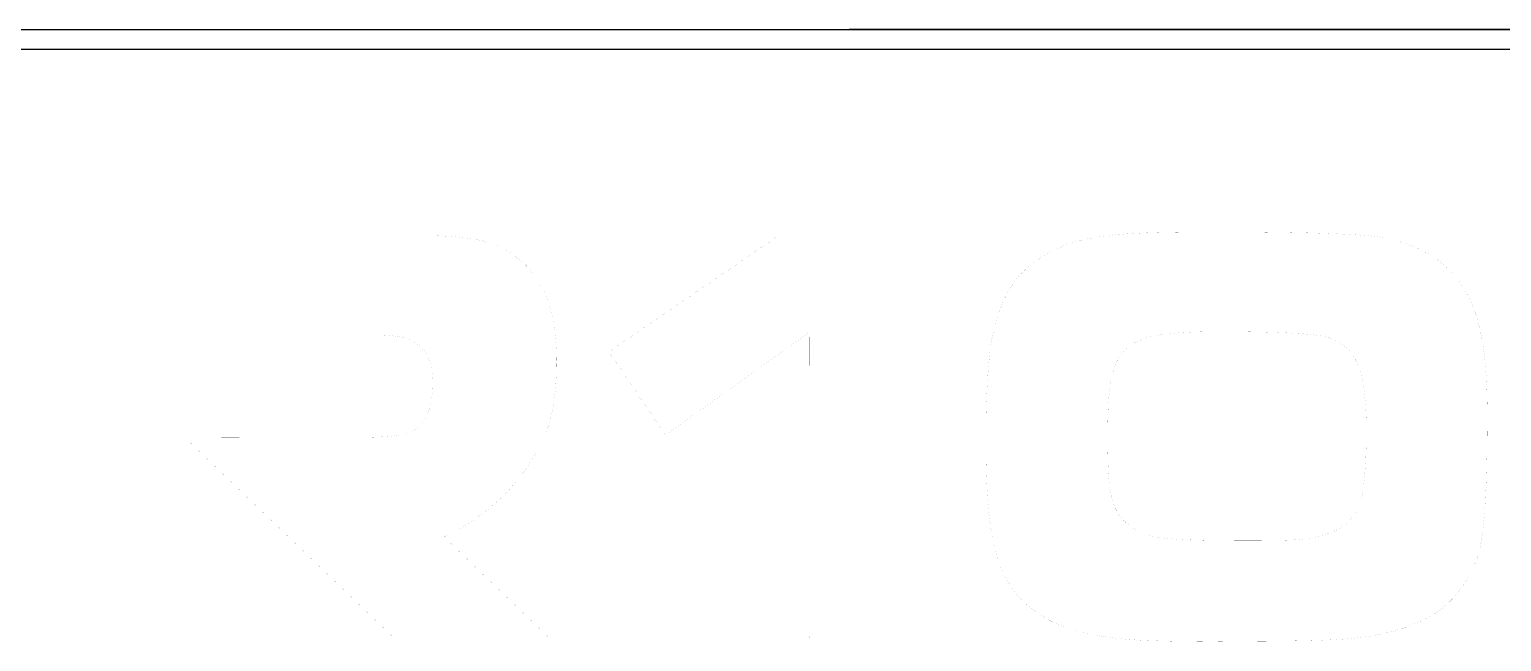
# Model space of a CAD drawing. Extents: x -633 to 241, y -1 to 752.
# Drawn here: x 12.82 to 49.47, y 167.02 to 182.27 of the extents above; entities that cross this region are included whole.
import ezdxf

# ---------------------------------------------------------------- set-up
doc = ezdxf.new("R2010")
doc.units = 0
doc.header["$LTSCALE"] = 48
doc.layers.add('0A537428______3_____', color=1, linetype='CONTINUOUS')
doc.layers.add('0A537428____________', color=1, linetype='CONTINUOUS')

# ---------------------------------------------------------------- blocks, each defined once
blk = doc.blocks.new('TR70_BODY_DECALNEW00NEW00')
at = {"layer": '0A537428____________', "color": 7, "linetype": 'CONTINUOUS', "const_width": 0.02}
for points in [[(1046.1759, 400.47358), (810.06264, 400.47358)], [(810.06264, 400.47358), (810.06264, 146.28054)], [(1049.8051, 400.45729), (1046.1759, 400.47358)], [(1053.2704, 400.40889), (1049.8051, 400.45729)], [(1056.5771, 400.32904), (1053.2704, 400.40889)], [(1059.7303, 400.21841), (1056.5771, 400.32904)], [(1481.101, 400.38429), (1479.4486, 400.17697)], [(1482.7793, 400.58008), (1481.101, 400.38429)], [(1484.4837, 400.76465), (1482.7793, 400.58008)], [(1486.2148, 400.93835), (1484.4837, 400.76465)], [(1487.9729, 401.10151), (1486.2148, 400.93835)], [(1489.7586, 401.25444), (1487.9729, 401.10151)], [(1491.5722, 401.39749), (1489.7586, 401.25444)], [(1493.4143, 401.53098), (1491.5722, 401.39749)], [(1495.2851, 401.65524), (1493.4143, 401.53098)], [(1497.1852, 401.77061), (1495.2851, 401.65524)], [(1499.1151, 401.87741), (1497.1852, 401.77061)], [(1501.0751, 401.97597), (1499.1151, 401.87741)], [(1503.0657, 402.06662), (1501.0751, 401.97597)], [(1505.0873, 402.1497), (1503.0657, 402.06662)], [(1507.1403, 402.22553), (1505.0873, 402.1497)], [(1509.2253, 402.29445), (1507.1403, 402.22553)], [(1511.3426, 402.35678), (1509.2253, 402.29445)], [(1513.4927, 402.41285), (1511.3426, 402.35678)], [(1515.676, 402.463), (1513.4927, 402.41285)], [(1517.893, 402.50755), (1515.676, 402.463)], [(1520.1441, 402.54683), (1517.893, 402.50755)], [(1522.4297, 402.58118), (1520.1441, 402.54683)], [(1524.7502, 402.61092), (1522.4297, 402.58118)], [(1527.1062, 402.63638), (1524.7502, 402.61092)], [(1529.498, 402.6579), (1527.1062, 402.63638)], [(1531.9261, 402.67581), (1529.498, 402.6579)], [(1534.391, 402.69042), (1531.9261, 402.67581)], [(1536.893, 402.70208), (1534.391, 402.69042)], [(1539.4326, 402.71112), (1536.893, 402.70208)], [(1542.0103, 402.71786), (1539.4326, 402.71112)], [(1544.6264, 402.72264), (1542.0103, 402.71786)], [(1547.2814, 402.72577), (1544.6264, 402.72264)], [(1549.9758, 402.72761), (1547.2814, 402.72577)], [(1552.7101, 402.72847), (1549.9758, 402.72761)], [(1555.4845, 402.72868), (1552.7101, 402.72847)], [(1564.4199, 402.71628), (1555.4845, 402.72868)], [(1572.8347, 402.67991), (1564.4199, 402.71628)], [(1580.7455, 402.62085), (1572.8347, 402.67991)], [(1588.1687, 402.54035), (1580.7455, 402.62085)], [(1595.1211, 402.43967), (1588.1687, 402.54035)], [(1601.6192, 402.32007), (1595.1211, 402.43967)], [(1607.6796, 402.18281), (1601.6192, 402.32007)], [(1613.3189, 402.02916), (1607.6796, 402.18281)], [(1618.5537, 401.86038), (1613.3189, 402.02916)], [(1623.4006, 401.67772), (1618.5537, 401.86038)], [(1627.8761, 401.48246), (1623.4006, 401.67772)], [(1631.9969, 401.27584), (1627.8761, 401.48246)], [(1635.7795, 401.05913), (1631.9969, 401.27584)], [(1639.2407, 400.8336), (1635.7795, 401.05913)], [(1642.3968, 400.6005), (1639.2407, 400.8336)], [(1645.2646, 400.36109), (1642.3968, 400.6005)], [(1647.8606, 400.11664), (1645.2646, 400.36109)], [(1062.7351, 400.07766), (1059.7303, 400.21841)], [(1065.5968, 399.90748), (1062.7351, 400.07766)], [(1068.3204, 399.70853), (1065.5968, 399.90748)], [(1070.9112, 399.48148), (1068.3204, 399.70853)], [(1073.3743, 399.22699), (1070.9112, 399.48148)], [(1075.7148, 398.94575), (1073.3743, 399.22699)], [(1077.938, 398.63842), (1075.7148, 398.94575)], [(1080.049, 398.30567), (1077.938, 398.63842)], [(1082.053, 397.94817), (1080.049, 398.30567)], [(1083.955, 397.56659), (1082.053, 397.94817)], [(1085.7604, 397.16159), (1083.955, 397.56659)], [(1087.4742, 396.73386), (1085.7604, 397.16159)], [(1089.1016, 396.28406), (1087.4742, 396.73386)], [(1090.6478, 395.81286), (1089.1016, 396.28406)], [(1092.118, 395.32093), (1090.6478, 395.81286)], [(1093.5172, 394.80893), (1092.118, 395.32093)], [(1094.8507, 394.27755), (1093.5172, 394.80893)], [(1096.1236, 393.72745), (1094.8507, 394.27755)], [(1097.3411, 393.1593), (1096.1236, 393.72745)], [(1098.5084, 392.57376), (1097.3411, 393.1593)], [(1099.6306, 391.97152), (1098.5084, 392.57376)], [(1100.7128, 391.35324), (1099.6306, 391.97152)], [(1101.7603, 390.71959), (1100.7128, 391.35324)], [(1272.6757, 400.0653), (1165.7849, 326.94083)], [(1368.1676, 400.0653), (1272.6757, 400.0653)], [(1368.1676, 146.0653), (1368.1676, 400.0653)], [(1447.5446, 391.46508), (1446.3789, 390.88184)], [(1448.7255, 392.02886), (1447.5446, 391.46508)], [(1449.922, 392.57352), (1448.7255, 392.02886)], [(1451.1347, 393.09937), (1449.922, 392.57352)], [(1452.3639, 393.60676), (1451.1347, 393.09937)], [(1453.6102, 394.096), (1452.3639, 393.60676)], [(1454.8739, 394.56744), (1453.6102, 394.096)], [(1456.1554, 395.0214), (1454.8739, 394.56744)], [(1457.4553, 395.45821), (1456.1554, 395.0214)], [(1458.7739, 395.8782), (1457.4553, 395.45821)], [(1460.1116, 396.2817), (1458.7739, 395.8782)], [(1461.4691, 396.66905), (1460.1116, 396.2817)], [(1462.8466, 397.04057), (1461.4691, 396.66905)], [(1464.2445, 397.39658), (1462.8466, 397.04057)], [(1465.6635, 397.73743), (1464.2445, 397.39658)], [(1467.1038, 398.06345), (1465.6635, 397.73743)], [(1468.5659, 398.37495), (1467.1038, 398.06345)], [(1470.0503, 398.67227), (1468.5659, 398.37495)], [(1471.5574, 398.95575), (1470.0503, 398.67227)], [(1473.0876, 399.22571), (1471.5574, 398.95575)], [(1474.6414, 399.48248), (1473.0876, 399.22571)], [(1476.2192, 399.7264), (1474.6414, 399.48248)], [(1477.8214, 399.95778), (1476.2192, 399.7264)], [(1479.4486, 400.17697), (1477.8214, 399.95778)], [(1650.2014, 399.8684), (1647.8606, 400.11664)], [(1652.3036, 399.61764), (1650.2014, 399.8684)], [(1654.1838, 399.36562), (1652.3036, 399.61764)], [(1655.8586, 399.11361), (1654.1838, 399.36562)], [(1657.3446, 398.86285), (1655.8586, 399.11361)], [(1658.6584, 398.61461), (1657.3446, 398.86285)], [(1659.8165, 398.37016), (1658.6584, 398.61461)], [(1660.8356, 398.13075), (1659.8165, 398.37016)], [(1661.7322, 397.89765), (1660.8356, 398.13075)], [(1662.523, 397.67212), (1661.7322, 397.89765)], [(1663.2245, 397.45541), (1662.523, 397.67212)], [(1663.8534, 397.24879), (1663.2245, 397.45541)], [(1664.4261, 397.05353), (1663.8534, 397.24879)], [(1664.9594, 396.87087), (1664.4261, 397.05353)], [(1665.4698, 396.70209), (1664.9594, 396.87087)], [(1667.6121, 396.0299), (1665.4698, 396.70209)], [(1669.7011, 395.32492), (1667.6121, 396.0299)], [(1671.7375, 394.58715), (1669.7011, 395.32492)], [(1673.7218, 393.81659), (1671.7375, 394.58715)], [(1675.6547, 393.01324), (1673.7218, 393.81659)], [(1677.5369, 392.1771), (1675.6547, 393.01324)], [(1679.3688, 391.30817), (1677.5369, 392.1771)], [(1681.1513, 390.40645), (1679.3688, 391.30817)], [(1102.7782, 390.07123), (1101.7603, 390.71959)], [(1103.7717, 389.40885), (1102.7782, 390.07123)], [(1104.7458, 388.73311), (1103.7717, 389.40885)], [(1105.7059, 388.04467), (1104.7458, 388.73311)], [(1106.6571, 387.34422), (1105.7059, 388.04467)], [(1107.3212, 386.85452), (1106.6571, 387.34422)], [(1107.9816, 386.35379), (1107.3212, 386.85452)], [(1108.6381, 385.8417), (1107.9816, 386.35379)], [(1109.2905, 385.31792), (1108.6381, 385.8417)], [(1109.9386, 384.78215), (1109.2905, 385.31792)], [(1110.5821, 384.23406), (1109.9386, 384.78215)], [(1111.2209, 383.67332), (1110.5821, 384.23406)], [(1111.8547, 383.09962), (1111.2209, 383.67332)], [(1112.4832, 382.51264), (1111.8547, 383.09962)], [(1113.1064, 381.91206), (1112.4832, 382.51264)], [(1113.7239, 381.29756), (1113.1064, 381.91206)], [(1433.3467, 382.50871), (1431.9704, 381.39115)], [(1434.7584, 383.59458), (1433.3467, 382.50871)], [(1436.2058, 384.65082), (1434.7584, 383.59458)], [(1437.689, 385.67947), (1436.2058, 384.65082)], [(1439.2083, 386.68258), (1437.689, 385.67947)], [(1440.764, 387.6622), (1439.2083, 386.68258)], [(1441.86, 388.34769), (1440.764, 387.6622)], [(1442.9691, 389.01206), (1441.86, 388.34769)], [(1444.0916, 389.65566), (1442.9691, 389.01206)], [(1445.2281, 390.27881), (1444.0916, 389.65566)], [(1446.3789, 390.88184), (1445.2281, 390.27881)], [(1682.8848, 389.47194), (1681.1513, 390.40645)], [(1684.5701, 388.50464), (1682.8848, 389.47194)], [(1686.2076, 387.50456), (1684.5701, 388.50464)], [(1687.7982, 386.47168), (1686.2076, 387.50456)], [(1689.3424, 385.40601), (1687.7982, 386.47168)], [(1690.8407, 384.30755), (1689.3424, 385.40601)], [(1692.2939, 383.17631), (1690.8407, 384.30755)], [(1693.7026, 382.01227), (1692.2939, 383.17631)], [(1695.0674, 380.81544), (1693.7026, 382.01227)], [(1114.3355, 380.66882), (1113.7239, 381.29756)], [(1114.9411, 380.02551), (1114.3355, 380.66882)], [(1115.5404, 379.36732), (1114.9411, 380.02551)], [(1116.1332, 378.69393), (1115.5404, 379.36732)], [(1116.7193, 378.00502), (1116.1332, 378.69393)], [(1117.2985, 377.30026), (1116.7193, 378.00502)], [(1117.8705, 376.57934), (1117.2985, 377.30026)], [(1118.4351, 375.84193), (1117.8705, 376.57934)], [(1118.9921, 375.08773), (1118.4351, 375.84193)], [(1119.5413, 374.31639), (1118.9921, 375.08773)], [(1120.0826, 373.52762), (1119.5413, 374.31639)], [(1120.6155, 372.72108), (1120.0826, 373.52762)], [(1121.1401, 371.89645), (1120.6155, 372.72108)], [(1423.307, 372.50888), (1422.2053, 371.06406)], [(1424.4423, 373.90563), (1423.307, 372.50888)], [(1425.6112, 375.25634), (1424.4423, 373.90563)], [(1426.8142, 376.56307), (1425.6112, 375.25634)], [(1428.0513, 377.82787), (1426.8142, 376.56307)], [(1429.3229, 379.05278), (1428.0513, 377.82787)], [(1430.6292, 380.23986), (1429.3229, 379.05278)], [(1431.9704, 381.39115), (1430.6292, 380.23986)], [(1696.3889, 379.58583), (1695.0674, 380.81544)], [(1697.6678, 378.32342), (1696.3889, 379.58583)], [(1698.9046, 377.02822), (1697.6678, 378.32342)], [(1700.1, 375.70024), (1698.9046, 377.02822)], [(1701.2547, 374.33946), (1700.1, 375.70024)], [(1702.3692, 372.9459), (1701.2547, 374.33946)], [(1703.4441, 371.51954), (1702.3692, 372.9459)], [(1121.6559, 371.05342), (1121.1401, 371.89645)], [(1122.1629, 370.19166), (1121.6559, 371.05342)], [(1122.6607, 369.31086), (1122.1629, 370.19166)], [(1123.1493, 368.4107), (1122.6607, 369.31086)], [(1123.6283, 367.49085), (1123.1493, 368.4107)], [(1124.0975, 366.55099), (1123.6283, 367.49085)], [(1124.5568, 365.5908), (1124.0975, 366.55099)], [(1125.0059, 364.60997), (1124.5568, 365.5908)], [(1125.4446, 363.60818), (1125.0059, 364.60997)], [(1125.8726, 362.58509), (1125.4446, 363.60818)], [(1417.1909, 363.04698), (1416.2852, 361.27064)], [(1418.1287, 364.76296), (1417.1909, 363.04698)], [(1419.0988, 366.4206), (1418.1287, 364.76296)], [(1420.1014, 368.02197), (1419.0988, 366.4206)], [(1421.1368, 369.5691), (1420.1014, 368.02197)], [(1422.2053, 371.06406), (1421.1368, 369.5691)], [(1704.4802, 370.0604), (1703.4441, 371.51954)], [(1705.478, 368.56846), (1704.4802, 370.0604)], [(1706.4382, 367.04374), (1705.478, 368.56846)], [(1707.3613, 365.48622), (1706.4382, 367.04374)], [(1708.248, 363.89592), (1707.3613, 365.48622)], [(1709.099, 362.27283), (1708.248, 363.89592)], [(1126.2899, 361.5404), (1125.8726, 362.58509)], [(1126.696, 360.47379), (1126.2899, 361.5404)], [(1127.0909, 359.38492), (1126.696, 360.47379)], [(1127.4743, 358.27349), (1127.0909, 359.38492)], [(1127.846, 357.13917), (1127.4743, 358.27349)], [(1128.2058, 355.98164), (1127.846, 357.13917)], [(1128.5535, 354.80058), (1128.2058, 355.98164)], [(1128.8888, 353.59568), (1128.5535, 354.80058)], [(1413.7582, 355.55883), (1412.9785, 353.52048)], [(1414.5691, 357.52861), (1413.7582, 355.55883)], [(1415.4113, 359.43186), (1414.5691, 357.52861)], [(1416.2852, 361.27064), (1415.4113, 359.43186)], [(1709.9148, 360.61694), (1709.099, 362.27283)], [(1710.6961, 358.92827), (1709.9148, 360.61694)], [(1711.4435, 357.20681), (1710.6961, 358.92827)], [(1712.1577, 355.45255), (1711.4435, 357.20681)], [(1712.8392, 353.66551), (1712.1577, 355.45255)], [(1129.2115, 352.3666), (1128.8888, 353.59568)], [(1129.5214, 351.11304), (1129.2115, 352.3666)], [(1129.8183, 349.83467), (1129.5214, 351.11304)], [(1130.102, 348.53117), (1129.8183, 349.83467)], [(1130.3723, 347.20222), (1130.102, 348.53117)], [(1130.6289, 345.8475), (1130.3723, 347.20222)], [(1130.8716, 344.46669), (1130.6289, 345.8475)], [(1131.1003, 343.05947), (1130.8716, 344.46669)], [(1410.1661, 344.64034), (1409.5385, 342.22837)], [(1410.8237, 346.97348), (1410.1661, 344.64034)], [(1411.5114, 349.22985), (1410.8237, 346.97348)], [(1412.2296, 351.4115), (1411.5114, 349.22985)], [(1412.9785, 353.52048), (1412.2296, 351.4115)], [(1713.4887, 351.84568), (1712.8392, 353.66551)], [(1714.1068, 349.99306), (1713.4887, 351.84568)], [(1714.6941, 348.10764), (1714.1068, 349.99306)], [(1715.2513, 346.18944), (1714.6941, 348.10764)], [(1715.779, 344.23845), (1715.2513, 346.18944)], [(888.62357, 337.62483), (1010.8773, 337.62483)], [(888.62357, 146.28054), (888.62357, 337.62483)], [(1010.8773, 337.62483), (1011.8864, 337.62518)], [(1011.8864, 337.62518), (1012.8957, 337.62574)], [(1012.8957, 337.62574), (1013.9046, 337.62576)], [(1013.9046, 337.62576), (1014.9125, 337.62452)], [(1014.9125, 337.62452), (1015.9191, 337.62126)], [(1015.9191, 337.62126), (1016.9237, 337.61526)], [(1016.9237, 337.61526), (1017.9259, 337.60576)], [(1017.9259, 337.60576), (1018.9251, 337.59204)], [(1018.9251, 337.59204), (1019.9208, 337.57336)], [(1019.9208, 337.57336), (1020.9126, 337.54897)], [(1020.9126, 337.54897), (1021.8999, 337.51813)], [(1021.8999, 337.51813), (1022.8821, 337.48012)], [(1022.8821, 337.48012), (1023.8589, 337.43418)], [(1023.8589, 337.43418), (1024.8296, 337.37958)], [(1024.8296, 337.37958), (1025.7938, 337.31558)], [(1025.7938, 337.31558), (1026.7509, 337.24144)], [(1026.7509, 337.24144), (1027.7005, 337.15643)], [(1027.7005, 337.15643), (1028.6419, 337.0598)], [(1028.6419, 337.0598), (1029.5748, 336.95081)], [(1029.5748, 336.95081), (1030.4986, 336.82874)], [(1030.4986, 336.82874), (1031.4128, 336.69282)], [(1031.4128, 336.69282), (1032.3168, 336.54234)], [(1032.3168, 336.54234), (1033.2102, 336.37654)], [(1033.2102, 336.37654), (1034.0925, 336.19469)], [(1034.0925, 336.19469), (1034.963, 335.99606)], [(1034.963, 335.99606), (1035.8214, 335.7799)], [(1035.8214, 335.7799), (1036.6671, 335.54547)], [(1036.6671, 335.54547), (1037.4996, 335.29203)], [(1037.4996, 335.29203), (1038.3184, 335.01885)], [(1131.3146, 341.62552), (1131.1003, 343.05947)], [(1131.5144, 340.16452), (1131.3146, 341.62552)], [(1131.6995, 338.67614), (1131.5144, 340.16452)], [(1131.8696, 337.16008), (1131.6995, 338.67614)], [(1132.0246, 335.61601), (1131.8696, 337.16008)], [(1132.1641, 334.0436), (1132.0246, 335.61601)], [(1201.7019, 274.2482), (1292.6774, 339.41501)], [(1292.6774, 339.41501), (1292.4623, 146.0653)], [(1408.3722, 337.15977), (1407.833, 334.49905)], [(1408.9406, 339.73553), (1408.3722, 337.15977)], [(1409.5385, 342.22837), (1408.9406, 339.73553)], [(1502.6641, 334.6446), (1504.0745, 335.15191)], [(1504.0745, 335.15191), (1505.5443, 335.62598)], [(1505.5443, 335.62598), (1507.0746, 336.06781)], [(1507.0746, 336.06781), (1508.6669, 336.47838)], [(1508.6669, 336.47838), (1510.3221, 336.85869)], [(1510.3221, 336.85869), (1512.0415, 337.20974)], [(1512.0415, 337.20974), (1513.8263, 337.53252)], [(1513.8263, 337.53252), (1515.6778, 337.82803)], [(1515.6778, 337.82803), (1517.597, 338.09727)], [(1517.597, 338.09727), (1519.5853, 338.34122)], [(1519.5853, 338.34122), (1521.6437, 338.56088)], [(1521.6437, 338.56088), (1523.7735, 338.75725)], [(1523.7735, 338.75725), (1525.976, 338.93133)], [(1525.976, 338.93133), (1528.2522, 339.0841)], [(1528.2522, 339.0841), (1530.6034, 339.21657)], [(1530.6034, 339.21657), (1533.0307, 339.32973)], [(1533.0307, 339.32973), (1535.5355, 339.42457)], [(1535.5355, 339.42457), (1538.1188, 339.50209)], [(1538.1188, 339.50209), (1540.7819, 339.56328)], [(1540.7819, 339.56328), (1543.526, 339.60914)], [(1543.526, 339.60914), (1546.3522, 339.64067)], [(1546.3522, 339.64067), (1549.2618, 339.65886)], [(1549.2618, 339.65886), (1552.256, 339.6647)], [(1552.256, 339.6647), (1558.5159, 339.65291)], [(1558.5159, 339.65291), (1564.3903, 339.61835)], [(1564.3903, 339.61835), (1569.892, 339.56219)], [(1569.892, 339.56219), (1575.0339, 339.48562)], [(1575.0339, 339.48562), (1579.8291, 339.38981)], [(1579.8291, 339.38981), (1584.2903, 339.27595)], [(1584.2903, 339.27595), (1588.4306, 339.14522)], [(1588.4306, 339.14522), (1592.2628, 338.99881)], [(1592.2628, 338.99881), (1595.8, 338.8379)], [(1595.8, 338.8379), (1599.0549, 338.66366)], [(1599.0549, 338.66366), (1602.0407, 338.47729)], [(1602.0407, 338.47729), (1604.77, 338.27996)], [(1604.77, 338.27996), (1607.256, 338.07286)], [(1607.256, 338.07286), (1609.5115, 337.85716)], [(1609.5115, 337.85716), (1611.5495, 337.63406)], [(1611.5495, 337.63406), (1613.3828, 337.40473)], [(1613.3828, 337.40473), (1615.0245, 337.17035)], [(1615.0245, 337.17035), (1616.4873, 336.93211)], [(1616.4873, 336.93211), (1617.7844, 336.69119)], [(1617.7844, 336.69119), (1618.9285, 336.44878)], [(1618.9285, 336.44878), (1619.9326, 336.20605)], [(1619.9326, 336.20605), (1620.8097, 335.96418)], [(1620.8097, 335.96418), (1621.5726, 335.72437)], [(1621.5726, 335.72437), (1622.2344, 335.48779)], [(1622.2344, 335.48779), (1622.8078, 335.25562)], [(1622.8078, 335.25562), (1623.3059, 335.02904)], [(1716.2778, 342.25467), (1715.779, 344.23845)], [(1716.7483, 340.2381), (1716.2778, 342.25467)], [(1717.1912, 338.18874), (1716.7483, 340.2381)], [(1717.607, 336.10659), (1717.1912, 338.18874)], [(1717.9965, 333.99165), (1717.607, 336.10659)], [(1038.3184, 335.01885), (1039.123, 334.72518)], [(1039.123, 334.72518), (1039.9128, 334.4103)], [(1039.9128, 334.4103), (1040.6874, 334.07345)], [(1040.6874, 334.07345), (1041.4462, 333.7139)], [(1041.4462, 333.7139), (1042.1887, 333.33091)], [(1042.1887, 333.33091), (1042.9145, 332.92374)], [(1042.9145, 332.92374), (1043.6229, 332.49166)], [(1043.6229, 332.49166), (1044.3136, 332.03392)], [(1044.3136, 332.03392), (1044.9859, 331.54978)], [(1044.9859, 331.54978), (1045.6393, 331.03851)], [(1045.6393, 331.03851), (1046.2734, 330.49936)], [(1046.2734, 330.49936), (1046.8877, 329.93161)], [(1046.8877, 329.93161), (1047.4816, 329.3345)], [(1047.4816, 329.3345), (1048.0545, 328.7073)], [(1048.0545, 328.7073), (1048.6061, 328.04927)], [(1048.6061, 328.04927), (1049.1358, 327.35968)], [(1049.1358, 327.35968), (1049.6431, 326.63778)], [(1049.6431, 326.63778), (1050.1274, 325.88283)], [(1050.1274, 325.88283), (1050.5882, 325.0941)], [(1132.2881, 332.44254), (1132.1641, 334.0436)], [(1132.3962, 330.81251), (1132.2881, 332.44254)], [(1132.4883, 329.15319), (1132.3962, 330.81251)], [(1132.5641, 327.46426), (1132.4883, 329.15319)], [(1132.6235, 325.74539), (1132.5641, 327.46426)], [(1165.7849, 326.94083), (1201.7019, 274.2482)], [(1406.8981, 328.02517), (1406.6028, 325.41749)], [(1407.1756, 330.24316), (1406.8981, 328.02517)], [(1407.4286, 332.06546), (1407.1756, 330.24316)], [(1407.65, 333.48609), (1407.4286, 332.06546)], [(1407.833, 334.49905), (1407.65, 333.48609)], [(1489.939, 325.60166), (1490.7297, 326.58551)], [(1490.7297, 326.58551), (1491.5654, 327.52417)], [(1491.5654, 327.52417), (1492.4474, 328.41865)], [(1492.4474, 328.41865), (1493.3768, 329.26993)], [(1493.3768, 329.26993), (1494.3549, 330.07901)], [(1494.3549, 330.07901), (1495.3828, 330.84689)], [(1495.3828, 330.84689), (1496.4618, 331.57456)], [(1496.4618, 331.57456), (1497.593, 332.26301)], [(1497.593, 332.26301), (1498.7776, 332.91325)], [(1498.7776, 332.91325), (1500.0169, 333.52626)], [(1500.0169, 333.52626), (1501.312, 334.10305)], [(1501.312, 334.10305), (1502.6641, 334.6446)], [(1623.3059, 335.02904), (1623.7416, 334.80925)], [(1623.7416, 334.80925), (1624.1278, 334.59742)], [(1624.1278, 334.59742), (1624.4774, 334.39473)], [(1624.4774, 334.39473), (1624.8033, 334.20236)], [(1624.8033, 334.20236), (1625.1186, 334.02151)], [(1625.1186, 334.02151), (1625.436, 333.85334)], [(1625.436, 333.85334), (1625.8704, 333.62951)], [(1625.8704, 333.62951), (1626.3059, 333.40137)], [(1626.3059, 333.40137), (1626.742, 333.1681)], [(1626.742, 333.1681), (1627.1787, 332.92887)], [(1627.1787, 332.92887), (1627.6157, 332.68284)], [(1627.6157, 332.68284), (1628.0527, 332.42917)], [(1628.0527, 332.42917), (1628.4894, 332.16705)], [(1628.4894, 332.16705), (1628.9256, 331.89562)], [(1628.9256, 331.89562), (1629.3611, 331.61407)], [(1629.3611, 331.61407), (1629.7955, 331.32156)], [(1629.7955, 331.32156), (1630.2287, 331.01725)], [(1630.2287, 331.01725), (1630.6604, 330.70032)], [(1630.6604, 330.70032), (1631.0904, 330.36993)], [(1631.0904, 330.36993), (1631.5184, 330.02525)], [(1631.5184, 330.02525), (1631.9441, 329.66544)], [(1631.9441, 329.66544), (1632.3673, 329.28968)], [(1632.3673, 329.28968), (1632.7877, 328.89713)], [(1632.7877, 328.89713), (1633.2051, 328.48695)], [(1633.2051, 328.48695), (1633.6193, 328.05832)], [(1633.6193, 328.05832), (1634.0299, 327.61041)], [(1634.0299, 327.61041), (1634.4368, 327.14238)], [(1634.4368, 327.14238), (1634.8397, 326.65339)], [(1634.8397, 326.65339), (1635.2383, 326.14262)], [(1635.2383, 326.14262), (1635.6324, 325.60924)], [(1718.3603, 331.84392), (1717.9965, 333.99165)], [(1718.6989, 329.6634), (1718.3603, 331.84392)], [(1719.013, 327.45009), (1718.6989, 329.6634)], [(1719.3032, 325.20399), (1719.013, 327.45009)], [(1050.5882, 325.0941), (1051.0251, 324.27084)], [(1051.0251, 324.27084), (1051.4376, 323.41232)], [(1051.4376, 323.41232), (1051.825, 322.5178)], [(1051.825, 322.5178), (1052.1869, 321.58654)], [(1052.1869, 321.58654), (1052.5229, 320.61779)], [(1052.5229, 320.61779), (1052.8323, 319.61083)], [(1052.8323, 319.61083), (1053.1147, 318.56492)], [(1053.1147, 318.56492), (1053.3695, 317.4793)], [(1053.3695, 317.4793), (1053.5962, 316.35325)], [(1132.6662, 323.99628), (1132.6235, 325.74539)], [(1132.6491, 315.66057), (1132.6875, 317.99898)], [(1132.6919, 322.21658), (1132.6662, 323.99628)], [(1132.6875, 317.99898), (1132.7005, 320.406)], [(1132.7005, 320.406), (1132.6919, 322.21658)], [(1405.9872, 319.05701), (1405.6806, 315.31619)], [(1406.2969, 322.42611), (1405.9872, 319.05701)], [(1406.6028, 325.41749), (1406.2969, 322.42611)], [(1485.0921, 315.98481), (1485.5654, 317.36596)], [(1485.5654, 317.36596), (1486.0742, 318.69396)], [(1486.0742, 318.69396), (1486.6197, 319.96982)], [(1486.6197, 319.96982), (1487.203, 321.19451)], [(1487.203, 321.19451), (1487.8254, 322.36905)], [(1487.8254, 322.36905), (1488.4881, 323.49443)], [(1488.4881, 323.49443), (1489.1922, 324.57163)], [(1489.1922, 324.57163), (1489.939, 325.60166)], [(1635.6324, 325.60924), (1636.0217, 325.0524)], [(1636.0217, 325.0524), (1636.406, 324.47128)], [(1636.406, 324.47128), (1636.785, 323.86505)], [(1636.785, 323.86505), (1637.1585, 323.23287)], [(1637.1585, 323.23287), (1637.5262, 322.57391)], [(1637.5262, 322.57391), (1637.8879, 321.88734)], [(1637.8879, 321.88734), (1638.2434, 321.17232)], [(1638.2434, 321.17232), (1638.5923, 320.42803)], [(1638.5923, 320.42803), (1638.9344, 319.65363)], [(1638.9344, 319.65363), (1639.2695, 318.84828)], [(1639.2695, 318.84828), (1639.5973, 318.01116)], [(1639.5973, 318.01116), (1639.9176, 317.14143)], [(1639.9176, 317.14143), (1640.2301, 316.23827)], [(1719.5701, 322.9251), (1719.3032, 325.20399)], [(1719.8144, 320.61342), (1719.5701, 322.9251)], [(1720.0368, 318.26895), (1719.8144, 320.61342)], [(1720.2377, 315.89169), (1720.0368, 318.26895)], [(1053.5962, 316.35325), (1053.7944, 315.18603)], [(1053.7944, 315.18603), (1053.9635, 313.97689)], [(1053.9635, 313.97689), (1054.103, 312.7251)], [(1054.103, 312.7251), (1054.2124, 311.42992)], [(1054.2124, 311.42992), (1054.2912, 310.09061)], [(1054.2912, 310.09061), (1054.3389, 308.70643)], [(1054.3389, 308.70643), (1054.3549, 307.27664)], [(1054.3549, 307.27664), (1054.3399, 305.5757)], [(1132.2636, 306.97811), (1132.3925, 309.04955)], [(1132.3925, 309.04955), (1132.5004, 311.18661)], [(1132.5004, 311.18661), (1132.5863, 313.39003)], [(1132.5863, 313.39003), (1132.6491, 315.66057)], [(1405.3842, 311.20964), (1405.1047, 306.74335)], [(1405.6806, 315.31619), (1405.3842, 311.20964)], [(1482.9303, 306.52613), (1483.2158, 308.24705)], [(1483.2158, 308.24705), (1483.5297, 309.90885)], [(1483.5297, 309.90885), (1483.8731, 311.51254)], [(1483.8731, 311.51254), (1484.2471, 313.05909)], [(1484.2471, 313.05909), (1484.6531, 314.54952)], [(1484.6531, 314.54952), (1485.0921, 315.98481)], [(1640.2301, 316.23827), (1640.5345, 315.30083)], [(1640.5345, 315.30083), (1640.8307, 314.32828)], [(1640.8307, 314.32828), (1641.1183, 313.3198)], [(1641.1183, 313.3198), (1641.3972, 312.27454)], [(1641.3972, 312.27454), (1641.667, 311.19169)], [(1641.667, 311.19169), (1641.9275, 310.0704)], [(1641.9275, 310.0704), (1642.1785, 308.90984)], [(1642.1785, 308.90984), (1642.4197, 307.70918)], [(1642.4197, 307.70918), (1642.6508, 306.46758)], [(1720.4179, 313.48164), (1720.2377, 315.89169)], [(1720.5779, 311.03881), (1720.4179, 313.48164)], [(1720.7185, 308.56318), (1720.5779, 311.03881)], [(1720.8401, 306.05476), (1720.7185, 308.56318)], [(1053.8398, 298.05215), (1053.6606, 296.7318)], [(1053.9938, 299.43169), (1053.8398, 298.05215)], [(1054.1215, 300.87212), (1053.9938, 299.43169)], [(1054.2224, 302.37514), (1054.1215, 300.87212)], [(1054.2954, 303.94243), (1054.2224, 302.37514)], [(1054.3399, 305.5757), (1054.2954, 303.94243)], [(1131.3431, 297.579), (1131.5603, 299.33358)], [(1131.5603, 299.33358), (1131.762, 301.15003)], [(1131.762, 301.15003), (1131.9472, 303.0291)], [(1131.9472, 303.0291), (1132.1148, 304.97155)], [(1132.1148, 304.97155), (1132.2636, 306.97811)], [(1404.8492, 301.9233), (1404.6246, 296.7555)], [(1405.1047, 306.74335), (1404.8492, 301.9233)], [(1481.8849, 296.99996), (1482.047, 299.03139)], [(1482.047, 299.03139), (1482.2313, 300.99873)], [(1482.2313, 300.99873), (1482.4392, 302.90296)], [(1482.4392, 302.90296), (1482.6718, 304.7451)], [(1482.6718, 304.7451), (1482.9303, 306.52613)], [(1642.6508, 306.46758), (1642.8716, 305.18422)], [(1642.8716, 305.18422), (1643.0819, 303.85827)], [(1643.0819, 303.85827), (1643.2814, 302.48888)], [(1643.2814, 302.48888), (1643.4699, 301.07523)], [(1643.4699, 301.07523), (1643.647, 299.61648)], [(1643.647, 299.61648), (1643.8126, 298.11181)], [(1643.8126, 298.11181), (1643.9664, 296.56037)], [(1720.9435, 303.51355), (1720.8401, 306.05476)], [(1721.0293, 300.93956), (1720.9435, 303.51355)], [(1721.0981, 298.33277), (1721.0293, 300.93956)], [(1721.1505, 295.69319), (1721.0981, 298.33277)], [(1051.7671, 289.00448), (1051.4153, 288.09669)], [(1052.1003, 289.95792), (1051.7671, 289.00448)], [(1052.4139, 290.95868), (1052.1003, 289.95792)], [(1052.7073, 292.00847), (1052.4139, 290.95868)], [(1052.9794, 293.10899), (1052.7073, 292.00847)], [(1053.2296, 294.26192), (1052.9794, 293.10899)], [(1053.4569, 295.46896), (1053.2296, 294.26192)], [(1053.6606, 296.7318), (1053.4569, 295.46896)], [(1129.7772, 288.309), (1130.0639, 289.70805)], [(1130.0639, 289.70805), (1130.3418, 291.16448)], [(1130.3418, 291.16448), (1130.6098, 292.67904)], [(1130.6098, 292.67904), (1130.8667, 294.25248)], [(1130.8667, 294.25248), (1131.1115, 295.88555)], [(1131.1115, 295.88555), (1131.3431, 297.579)], [(1404.4379, 291.24592), (1404.2959, 285.40057)], [(1404.6246, 296.7555), (1404.4379, 291.24592)], [(1481.4359, 288.21343), (1481.5207, 290.51118)], [(1481.5207, 290.51118), (1481.623, 292.74085)], [(1481.623, 292.74085), (1481.744, 294.90345)], [(1481.744, 294.90345), (1481.8849, 296.99996)], [(1643.9664, 296.56037), (1644.1081, 294.96134)], [(1644.1081, 294.96134), (1644.2376, 293.31389)], [(1644.2376, 293.31389), (1644.3544, 291.61717)], [(1644.3544, 291.61717), (1644.4585, 289.87037)], [(1644.4585, 289.87037), (1644.5495, 288.07264)], [(1721.1872, 293.02083), (1721.1505, 295.69319)], [(1721.2087, 290.31567), (1721.1872, 293.02083)], [(1721.2158, 287.57772), (1721.2087, 290.31567)], [(1045.518, 279.67732), (1044.9915, 279.23051)], [(1046.0374, 280.14604), (1045.518, 279.67732)], [(1046.5488, 280.63836), (1046.0374, 280.14604)], [(1047.0515, 281.15599), (1046.5488, 280.63836)], [(1047.5447, 281.70062), (1047.0515, 281.15599)], [(1048.0274, 282.27393), (1047.5447, 281.70062)], [(1048.4989, 282.87763), (1048.0274, 282.27393)], [(1048.9583, 283.51341), (1048.4989, 282.87763)], [(1049.4049, 284.18297), (1048.9583, 283.51341)], [(1049.8377, 284.888), (1049.4049, 284.18297)], [(1050.256, 285.63019), (1049.8377, 284.888)], [(1050.6589, 286.41124), (1050.256, 285.63019)], [(1051.0456, 287.23284), (1050.6589, 286.41124)], [(1051.4153, 288.09669), (1051.0456, 287.23284)], [(1127.298, 279.0925), (1127.6156, 280.05945)], [(1127.6156, 280.05945), (1127.9332, 281.07779)], [(1127.9332, 281.07779), (1128.2498, 282.14827)], [(1128.2498, 282.14827), (1128.5641, 283.27164)], [(1128.5641, 283.27164), (1128.8751, 284.44865)], [(1128.8751, 284.44865), (1129.1817, 285.68005)], [(1129.1817, 285.68005), (1129.4827, 286.96658)], [(1129.4827, 286.96658), (1129.7772, 288.309)], [(1404.2959, 285.40057), (1404.2056, 279.22542)], [(1481.2481, 278.32183), (1481.2748, 280.90181)], [(1481.2748, 280.90181), (1481.3142, 283.40975)], [(1481.3142, 283.40975), (1481.3675, 285.84662)], [(1481.3675, 285.84662), (1481.4359, 288.21343)], [(1644.5495, 288.07264), (1644.6272, 286.22315)], [(1644.6272, 286.22315), (1644.6913, 284.32108)], [(1644.6913, 284.32108), (1644.7416, 282.36558)], [(1644.7416, 282.36558), (1644.7779, 280.35584)], [(1644.7779, 280.35584), (1644.7998, 278.291)], [(1721.1519, 272.72969), (1721.1996, 279.93338)], [(1721.1996, 279.93338), (1721.2158, 287.57772)], [(888.62357, 272.62373), (888.62357, 272.62373)], [(1010.8773, 272.83897), (897.77066, 272.63984)], [(1029.7642, 146.0653), (897.77066, 272.63984)], [(1013.1397, 272.84768), (1010.8773, 272.83897)], [(1015.2882, 272.87334), (1013.1397, 272.84768)], [(1017.3261, 272.91523), (1015.2882, 272.87334)], [(1019.2568, 272.97265), (1017.3261, 272.91523)], [(1021.0835, 273.04489), (1019.2568, 272.97265)], [(1022.8098, 273.13124), (1021.0835, 273.04489)], [(1024.4388, 273.23099), (1022.8098, 273.13124)], [(1025.974, 273.34343), (1024.4388, 273.23099)], [(1027.4188, 273.46785), (1025.974, 273.34343)], [(1028.7764, 273.60354), (1027.4188, 273.46785)], [(1030.0502, 273.74979), (1028.7764, 273.60354)], [(1031.2435, 273.9059), (1030.0502, 273.74979)], [(1032.3598, 274.07115), (1031.2435, 273.9059)], [(1033.4023, 274.24483), (1032.3598, 274.07115)], [(1034.3745, 274.42624), (1033.4023, 274.24483)], [(1035.2796, 274.61466), (1034.3745, 274.42624)], [(1036.121, 274.80939), (1035.2796, 274.61466)], [(1036.9021, 275.00972), (1036.121, 274.80939)], [(1037.6262, 275.21493), (1036.9021, 275.00972)], [(1038.2967, 275.42432), (1037.6262, 275.21493)], [(1038.9169, 275.63717), (1038.2967, 275.42432)], [(1039.4901, 275.85279), (1038.9169, 275.63717)], [(1040.0198, 276.07046), (1039.4901, 275.85279)], [(1040.5092, 276.28946), (1040.0198, 276.07046)], [(1040.9617, 276.5091), (1040.5092, 276.28946)], [(1041.3807, 276.72866), (1040.9617, 276.5091)], [(1041.7695, 276.94743), (1041.3807, 276.72866)], [(1042.1314, 277.1647), (1041.7695, 276.94743)], [(1042.4699, 277.37976), (1042.1314, 277.1647)], [(1042.7882, 277.59191), (1042.4699, 277.37976)], [(1043.0897, 277.80043), (1042.7882, 277.59191)], [(1043.3778, 278.00462), (1043.0897, 277.80043)], [(1043.9206, 278.39586), (1043.3778, 278.00462)], [(1044.4588, 278.80392), (1043.9206, 278.39586)], [(1044.9915, 279.23051), (1044.4588, 278.80392)], [(1125.1673, 273.69991), (1125.454, 274.32809)], [(1125.454, 274.32809), (1125.7485, 275.00241)], [(1125.7485, 275.00241), (1126.0496, 275.72364)], [(1126.0496, 275.72364), (1126.3561, 276.49251)], [(1126.3561, 276.49251), (1126.6672, 277.30977)], [(1126.6672, 277.30977), (1126.9815, 278.17619)], [(1126.9815, 278.17619), (1127.298, 279.0925)], [(1404.2056, 279.22542), (1404.174, 272.72648)], [(1404.174, 272.72648), (1404.1914, 267.40024)], [(1481.2283, 272.94172), (1481.233, 275.66879)], [(1481.2453, 267.94338), (1481.2283, 272.94172)], [(1481.233, 275.66879), (1481.2481, 278.32183)], [(1644.7782, 271.54001), (1644.6962, 267.17618)], [(1644.8072, 276.17025), (1644.7782, 271.54001)], [(1644.7998, 278.291), (1644.8072, 276.17025)], [(1721.0741, 265.95202), (1721.1519, 272.72969)], [(1404.1914, 267.40024), (1404.2426, 262.31357)], [(1404.2426, 262.31357), (1404.3261, 257.46014)], [(1481.2943, 263.42427), (1481.2453, 267.94338)], [(1481.3716, 259.35918), (1481.2943, 263.42427)], [(1644.5688, 263.08287), (1644.4036, 259.26418)], [(1644.6962, 267.17618), (1644.5688, 263.08287)], [(1720.9673, 259.58577), (1721.0741, 265.95202)], [(1404.3261, 257.46014), (1404.4405, 252.8336)], [(1404.4405, 252.8336), (1404.5842, 248.4276)], [(1481.4738, 255.72288), (1481.3716, 259.35918)], [(1481.5974, 252.49015), (1481.4738, 255.72288)], [(1481.739, 249.63575), (1481.5974, 252.49015)], [(1643.99, 252.46702), (1643.7567, 249.49677)], [(1644.2081, 255.72419), (1643.99, 252.46702)], [(1644.4036, 259.26418), (1644.2081, 255.72419)], [(1720.6724, 248.029), (1720.833, 253.6163)], [(1720.833, 253.6163), (1720.9673, 259.58577)], [(1404.5842, 248.4276), (1404.7557, 244.23579)], [(1404.7557, 244.23579), (1404.9535, 240.25184)], [(1481.8951, 247.13448), (1481.739, 249.63575)], [(1482.0623, 244.96111), (1481.8951, 247.13448)], [(1482.237, 243.09041), (1482.0623, 244.96111)], [(1482.4158, 241.49716), (1482.237, 243.09041)], [(1643.0416, 242.34844), (1642.8234, 240.56681)], [(1643.2749, 244.43337), (1643.0416, 242.34844)], [(1643.5158, 246.81752), (1643.2749, 244.43337)], [(1643.7567, 249.49677), (1643.5158, 246.81752)], [(1720.2775, 237.94242), (1720.4868, 242.80925)], [(1720.4868, 242.80925), (1720.6724, 248.029)], [(1404.9535, 240.25184), (1405.1762, 236.4694)], [(1405.1762, 236.4694), (1405.4222, 232.88212)], [(1405.4222, 232.88212), (1405.69, 229.48365)], [(1482.5953, 240.15615), (1482.4158, 241.49716)], [(1482.7719, 239.04214), (1482.5953, 240.15615)], [(1482.9422, 238.12991), (1482.7719, 239.04214)], [(1483.1027, 237.39424), (1482.9422, 238.12991)], [(1483.25, 236.80991), (1483.1027, 237.39424)], [(1483.3806, 236.35169), (1483.25, 236.80991)], [(1483.631, 235.29665), (1483.3806, 236.35169)], [(1483.8977, 234.27007), (1483.631, 235.29665)], [(1484.181, 233.27139), (1483.8977, 234.27007)], [(1484.4808, 232.30005), (1484.181, 233.27139)], [(1641.3997, 233.48369), (1640.9414, 232.10804)], [(1641.8268, 234.8982), (1641.3997, 233.48369)], [(1642.2244, 236.35169), (1641.8268, 234.8982)], [(1642.2534, 236.55532), (1642.2244, 236.35169)], [(1642.3353, 237.08274), (1642.2534, 236.55532)], [(1642.4627, 237.92986), (1642.3353, 237.08274)], [(1642.6279, 239.09258), (1642.4627, 237.92986)], [(1642.8234, 240.56681), (1642.6279, 239.09258)], [(1719.793, 229.20904), (1720.0458, 233.41389)], [(1720.0458, 233.41389), (1720.2775, 237.94242)], [(1405.69, 229.48365), (1405.9781, 226.26766)], [(1405.9781, 226.26766), (1406.2851, 223.2278)], [(1484.7971, 231.35552), (1484.4808, 232.30005)], [(1485.13, 230.43724), (1484.7971, 231.35552)], [(1485.4795, 229.54465), (1485.13, 230.43724)], [(1485.8457, 228.6772), (1485.4795, 229.54465)], [(1486.2287, 227.83435), (1485.8457, 228.6772)], [(1486.6283, 227.01554), (1486.2287, 227.83435)], [(1487.0448, 226.22022), (1486.6283, 227.01554)], [(1487.4781, 225.44783), (1487.0448, 226.22022)], [(1487.9282, 224.69783), (1487.4781, 225.44783)], [(1488.3953, 223.96967), (1487.9282, 224.69783)], [(1488.8793, 223.26278), (1488.3953, 223.96967)], [(1636.7076, 223.55659), (1635.9351, 222.48755)], [(1637.4347, 224.66354), (1636.7076, 223.55659)], [(1638.1181, 225.80852), (1637.4347, 224.66354)], [(1638.7595, 226.99165), (1638.1181, 225.80852)], [(1639.3608, 228.21305), (1638.7595, 226.99165)], [(1639.9237, 229.47284), (1639.3608, 228.21305)], [(1640.4499, 230.77113), (1639.9237, 229.47284)], [(1640.9414, 232.10804), (1640.4499, 230.77113)], [(1719.2295, 221.7119), (1719.5205, 225.31325)], [(1719.5205, 225.31325), (1719.793, 229.20904)], [(1406.2851, 223.2278), (1406.6095, 220.35771)], [(1406.6095, 220.35771), (1406.9497, 217.65107)], [(1406.9497, 217.65107), (1407.3042, 215.10151)], [(1407.3042, 215.10151), (1407.6716, 212.7027)], [(1489.3803, 222.57663), (1488.8793, 223.26278)], [(1489.8983, 221.91065), (1489.3803, 222.57663)], [(1490.4334, 221.2643), (1489.8983, 221.91065)], [(1490.9856, 220.63702), (1490.4334, 221.2643)], [(1491.5549, 220.02827), (1490.9856, 220.63702)], [(1492.1415, 219.43749), (1491.5549, 220.02827)], [(1492.7452, 218.86413), (1492.1415, 219.43749)], [(1493.3662, 218.30764), (1492.7452, 218.86413)], [(1494.0045, 217.76746), (1493.3662, 218.30764)], [(1494.6601, 217.24305), (1494.0045, 217.76746)], [(1495.3332, 216.73385), (1494.6601, 217.24305)], [(1496.0236, 216.23931), (1495.3332, 216.73385)], [(1496.7315, 215.75887), (1496.0236, 216.23931)], [(1497.4569, 215.292), (1496.7315, 215.75887)], [(1498.1999, 214.83813), (1497.4569, 215.292)], [(1498.9604, 214.39672), (1498.1999, 214.83813)], [(1499.7385, 213.96721), (1498.9604, 214.39672)], [(1626.6429, 214.5528), (1625.318, 213.85639)], [(1627.9046, 215.28594), (1626.6429, 214.5528)], [(1629.1048, 216.05593), (1627.9046, 215.28594)], [(1630.2454, 216.86288), (1629.1048, 216.05593)], [(1631.3281, 217.70692), (1630.2454, 216.86288)], [(1632.3546, 218.58817), (1631.3281, 217.70692)], [(1633.3268, 219.50674), (1632.3546, 218.58817)], [(1634.2465, 220.46274), (1633.3268, 219.50674)], [(1635.1153, 221.45631), (1634.2465, 220.46274)], [(1635.9351, 222.48755), (1635.1153, 221.45631)], [(1718.2585, 212.52826), (1718.5972, 215.33403)], [(1718.5972, 215.33403), (1718.9212, 218.39037)], [(1718.9212, 218.39037), (1719.2295, 221.7119)], [(1127.9654, 146.0653), (1061.5281, 209.77499)], [(1407.6716, 212.7027), (1408.0503, 210.44829)], [(1408.0503, 210.44829), (1408.4389, 208.33194)], [(1408.4389, 208.33194), (1408.8358, 206.3473)], [(1408.8358, 206.3473), (1409.2396, 204.48802)], [(1500.6063, 213.4942), (1499.7385, 213.96721)], [(1501.4797, 213.04342), (1500.6063, 213.4942)], [(1502.3671, 212.61439), (1501.4797, 213.04342)], [(1503.2764, 212.20665), (1502.3671, 212.61439)], [(1504.2161, 211.81971), (1503.2764, 212.20665)], [(1505.1942, 211.45312), (1504.2161, 211.81971)], [(1506.219, 211.10638), (1505.1942, 211.45312)], [(1507.2987, 210.77903), (1506.219, 211.10638)], [(1508.4414, 210.4706), (1507.2987, 210.77903)], [(1509.6553, 210.18062), (1508.4414, 210.4706)], [(1510.9487, 209.90861), (1509.6553, 210.18062)], [(1512.3298, 209.65409), (1510.9487, 209.90861)], [(1513.8067, 209.4166), (1512.3298, 209.65409)], [(1515.3876, 209.19567), (1513.8067, 209.4166)], [(1517.0808, 208.99081), (1515.3876, 209.19567)], [(1518.8945, 208.80156), (1517.0808, 208.99081)], [(1520.8367, 208.62744), (1518.8945, 208.80156)], [(1522.9158, 208.46799), (1520.8367, 208.62744)], [(1525.14, 208.32272), (1522.9158, 208.46799)], [(1527.5173, 208.19116), (1525.14, 208.32272)], [(1530.0561, 208.07285), (1527.5173, 208.19116)], [(1532.7645, 207.96731), (1530.0561, 208.07285)], [(1535.6508, 207.87406), (1532.7645, 207.96731)], [(1538.723, 207.79264), (1535.6508, 207.87406)], [(1541.9895, 207.72257), (1538.723, 207.79264)], [(1545.4584, 207.66337), (1541.9895, 207.72257)], [(1549.1379, 207.61458), (1545.4584, 207.66337)], [(1553.0362, 207.57572), (1549.1379, 207.61458)], [(1557.1615, 207.54632), (1553.0362, 207.57572)], [(1561.522, 207.52591), (1557.1615, 207.54632)], [(1566.1259, 207.51401), (1561.522, 207.52591)], [(1570.9814, 207.51015), (1566.1259, 207.51401)], [(1576.2064, 207.5175), (1570.9814, 207.51015)], [(1570.9814, 207.51015), (1570.9814, 207.51015)], [(1580.8491, 207.53873), (1576.2064, 207.5175)], [(1584.9475, 207.57257), (1580.8491, 207.53873)], [(1588.5399, 207.61776), (1584.9475, 207.57257)], [(1591.6645, 207.67304), (1588.5399, 207.61776)], [(1594.3593, 207.73715), (1591.6645, 207.67304)], [(1596.6625, 207.80883), (1594.3593, 207.73715)], [(1598.6123, 207.88681), (1596.6625, 207.80883)], [(1600.2468, 207.96983), (1598.6123, 207.88681)], [(1601.6041, 208.05664), (1600.2468, 207.96983)], [(1602.7225, 208.14597), (1601.6041, 208.05664)], [(1603.64, 208.23656), (1602.7225, 208.14597)], [(1604.3949, 208.32716), (1603.64, 208.23656)], [(1605.0252, 208.41649), (1604.3949, 208.32716)], [(1605.5691, 208.5033), (1605.0252, 208.41649)], [(1606.0648, 208.58632), (1605.5691, 208.5033)], [(1608.2021, 208.88649), (1606.0648, 208.58632)], [(1610.2567, 209.2221), (1608.2021, 208.88649)], [(1612.2303, 209.59325), (1610.2567, 209.2221)], [(1614.1248, 210.00007), (1612.2303, 209.59325)], [(1615.9418, 210.44267), (1614.1248, 210.00007)], [(1617.6833, 210.92117), (1615.9418, 210.44267)], [(1619.3508, 211.4357), (1617.6833, 210.92117)], [(1620.9463, 211.98637), (1619.3508, 211.4357)], [(1622.4715, 212.57329), (1620.9463, 211.98637)], [(1623.9281, 213.1966), (1622.4715, 212.57329)], [(1625.318, 213.85639), (1623.9281, 213.1966)], [(1716.784, 203.51851), (1717.168, 205.46819)], [(1717.168, 205.46819), (1717.5426, 207.60997)], [(1717.5426, 207.60997), (1717.9065, 209.95845)], [(1717.9065, 209.95845), (1718.2585, 212.52826)], [(1409.2396, 204.48802), (1409.6487, 202.74777)], [(1409.6487, 202.74777), (1410.0617, 201.12019)], [(1410.0617, 201.12019), (1410.4771, 199.59894)], [(1410.4771, 199.59894), (1410.8934, 198.17767)], [(1410.8934, 198.17767), (1411.309, 196.85005)], [(1411.309, 196.85005), (1411.7225, 195.60972)], [(1411.7225, 195.60972), (1412.1323, 194.45034)], [(1714.3558, 195.03546), (1714.7688, 196.13966)], [(1714.7688, 196.13966), (1715.1802, 197.34823)], [(1715.1802, 197.34823), (1715.5887, 198.67577)], [(1715.5887, 198.67577), (1715.993, 200.13692)], [(1715.993, 200.13692), (1716.3919, 201.74629)], [(1716.3919, 201.74629), (1716.784, 203.51851)], [(1412.1323, 194.45034), (1412.5371, 193.36556)], [(1412.5371, 193.36556), (1412.9352, 192.34905)], [(1412.9352, 192.34905), (1413.3252, 191.39445)], [(1413.3252, 191.39445), (1413.7055, 190.49541)], [(1413.7055, 190.49541), (1414.0748, 189.6456)], [(1414.0748, 189.6456), (1414.5543, 188.60154)], [(1414.5543, 188.60154), (1415.0445, 187.56795)], [(1415.0445, 187.56795), (1415.5458, 186.54487)], [(1415.5458, 186.54487), (1416.0586, 185.53238)], [(1710.1154, 186.09847), (1710.599, 187.05787)], [(1710.599, 187.05787), (1711.0704, 188.02505)], [(1711.0704, 188.02505), (1711.5302, 188.9999)], [(1711.5302, 188.9999), (1711.9178, 189.78298)], [(1711.9178, 189.78298), (1712.3129, 190.56808)], [(1712.3129, 190.56808), (1712.7142, 191.36981)], [(1712.7142, 191.36981), (1713.1205, 192.20279)], [(1713.1205, 192.20279), (1713.5304, 193.08164)], [(1713.5304, 193.08164), (1713.9426, 194.02099)], [(1713.9426, 194.02099), (1714.3558, 195.03546)], [(1416.0586, 185.53238), (1416.5832, 184.53053)], [(1416.5832, 184.53053), (1417.12, 183.53938)], [(1417.12, 183.53938), (1417.6693, 182.55898)], [(1417.6693, 182.55898), (1418.2315, 181.58941)], [(1418.2315, 181.58941), (1418.807, 180.63071)], [(1418.807, 180.63071), (1419.3961, 179.68295)], [(1419.3961, 179.68295), (1419.9991, 178.74619)], [(1419.9991, 178.74619), (1420.6164, 177.82048)], [(1420.6164, 177.82048), (1421.2483, 176.90588)], [(1421.2483, 176.90588), (1421.8953, 176.00246)], [(1703.8927, 176.08768), (1704.5336, 176.95475)], [(1704.5336, 176.95475), (1705.1584, 177.83072)], [(1705.1584, 177.83072), (1705.7674, 178.71551)], [(1705.7674, 178.71551), (1706.361, 179.609)], [(1706.361, 179.609), (1706.9395, 180.51109)], [(1706.9395, 180.51109), (1707.5033, 181.42168)], [(1707.5033, 181.42168), (1708.0529, 182.34066)], [(1708.0529, 182.34066), (1708.5885, 183.26794)], [(1708.5885, 183.26794), (1709.1105, 184.2034)], [(1709.1105, 184.2034), (1709.6194, 185.14694)], [(1709.6194, 185.14694), (1710.1154, 186.09847)], [(1421.8953, 176.00246), (1422.5577, 175.11027)], [(1422.5577, 175.11027), (1423.2358, 174.22937)], [(1423.2358, 174.22937), (1423.9299, 173.35982)], [(1423.9299, 173.35982), (1424.6405, 172.50168)], [(1424.6405, 172.50168), (1425.3679, 171.65501)], [(1425.3679, 171.65501), (1426.1124, 170.81986)], [(1426.1124, 170.81986), (1426.8745, 169.9963)], [(1426.8745, 169.9963), (1427.6543, 169.18439)], [(1427.6543, 169.18439), (1428.4524, 168.38419)], [(1428.4524, 168.38419), (1429.2691, 167.59574)], [(1429.2691, 167.59574), (1430.1047, 166.81913)], [(1695.6707, 167.16774), (1696.5137, 167.92995)], [(1696.5137, 167.92995), (1697.3365, 168.7022)], [(1697.3365, 168.7022), (1698.1394, 169.48441)], [(1698.1394, 169.48441), (1698.9229, 170.27645)], [(1698.9229, 170.27645), (1699.6872, 171.07824)], [(1699.6872, 171.07824), (1700.4328, 171.88966)], [(1700.4328, 171.88966), (1701.1601, 172.71061)], [(1701.1601, 172.71061), (1701.8693, 173.541)], [(1701.8693, 173.541), (1702.5609, 174.3807)], [(1702.5609, 174.3807), (1703.2352, 175.22964)], [(1703.2352, 175.22964), (1703.8927, 176.08768)], [(1430.1047, 166.81913), (1430.9595, 166.05439)], [(1430.9595, 166.05439), (1431.834, 165.30159)], [(1431.834, 165.30159), (1432.7284, 164.5608)], [(1432.7284, 164.5608), (1433.6432, 163.83206)], [(1433.6432, 163.83206), (1434.5787, 163.11545)], [(1434.5787, 163.11545), (1435.5352, 162.41101)], [(1435.5352, 162.41101), (1436.5131, 161.71881)], [(1436.5131, 161.71881), (1437.5128, 161.0389)], [(1437.5128, 161.0389), (1438.5346, 160.37135)], [(1438.5346, 160.37135), (1439.5788, 159.71622)], [(1439.5788, 159.71622), (1440.6459, 159.07356)], [(1440.6459, 159.07356), (1441.7361, 158.44343)], [(1441.7361, 158.44343), (1442.8499, 157.82589)], [(1682.7038, 158.22065), (1683.8433, 158.84279)], [(1683.8433, 158.84279), (1684.9577, 159.47633)], [(1684.9577, 159.47633), (1686.0475, 160.12117)], [(1686.0475, 160.12117), (1687.113, 160.77719)], [(1687.113, 160.77719), (1688.1545, 161.44429)], [(1688.1545, 161.44429), (1689.1726, 162.12237)], [(1689.1726, 162.12237), (1690.1675, 162.81134)], [(1690.1675, 162.81134), (1691.1395, 163.51107)], [(1691.1395, 163.51107), (1692.0892, 164.22148)], [(1692.0892, 164.22148), (1693.0167, 164.94245)], [(1693.0167, 164.94245), (1693.9226, 165.67389)], [(1693.9226, 165.67389), (1694.8071, 166.41569)], [(1694.8071, 166.41569), (1695.6707, 167.16774)], [(1442.8499, 157.82589), (1443.9875, 157.221)], [(1443.9875, 157.221), (1445.1494, 156.62883)], [(1445.1494, 156.62883), (1446.3359, 156.04942)], [(1446.3359, 156.04942), (1447.5473, 155.48284)], [(1447.5473, 155.48284), (1448.7841, 154.92915)], [(1448.7841, 154.92915), (1450.0465, 154.3884)], [(1450.0465, 154.3884), (1451.3348, 153.86066)], [(1451.3348, 153.86066), (1452.6496, 153.34599)], [(1452.6496, 153.34599), (1453.9911, 152.84444)], [(1453.9911, 152.84444), (1455.3597, 152.35607)], [(1455.3597, 152.35607), (1456.7556, 151.88094)], [(1456.7556, 151.88094), (1458.1794, 151.41911)], [(1458.1794, 151.41911), (1459.6313, 150.97065)], [(1459.6313, 150.97065), (1461.1117, 150.5356)], [(1461.1117, 150.5356), (1462.621, 150.11404)], [(1462.621, 150.11404), (1464.1595, 149.70601)], [(1464.1595, 149.70601), (1465.7275, 149.31157)], [(1465.7275, 149.31157), (1467.3254, 148.9308)], [(1467.3254, 148.9308), (1468.9536, 148.56373)], [(1655.8088, 148.70245), (1657.4939, 149.08844)], [(1657.4939, 149.08844), (1659.1469, 149.48779)], [(1659.1469, 149.48779), (1660.7682, 149.9004)], [(1660.7682, 149.9004), (1662.3583, 150.32616)], [(1662.3583, 150.32616), (1663.9174, 150.76497)], [(1663.9174, 150.76497), (1665.4459, 151.21673)], [(1665.4459, 151.21673), (1666.9443, 151.68133)], [(1666.9443, 151.68133), (1668.4128, 152.15868)], [(1668.4128, 152.15868), (1669.8518, 152.64865)], [(1669.8518, 152.64865), (1671.2618, 153.15116)], [(1671.2618, 153.15116), (1672.6431, 153.6661)], [(1672.6431, 153.6661), (1673.996, 154.19337)], [(1673.996, 154.19337), (1675.321, 154.73285)], [(1675.321, 154.73285), (1676.6183, 155.28446)], [(1676.6183, 155.28446), (1677.8884, 155.84808)], [(1677.8884, 155.84808), (1679.1316, 156.42361)], [(1679.1316, 156.42361), (1680.3484, 157.01095)], [(1680.3484, 157.01095), (1681.539, 157.61)], [(1681.539, 157.61), (1682.7038, 158.22065)], [(810.06264, 146.28054), (888.62357, 146.28054)], [(810.06264, 146.28054), (810.06264, 146.28054)], [(1029.7642, 146.0653), (1127.9654, 146.0653)], [(1292.4623, 146.0653), (1368.1676, 146.0653)], [(1292.4623, 146.0653), (1292.4623, 146.0653)], [(1468.9536, 148.56373), (1470.6124, 148.21045)], [(1470.6124, 148.21045), (1472.3022, 147.87099)], [(1472.3022, 147.87099), (1474.0233, 147.54543)], [(1474.0233, 147.54543), (1475.7762, 147.23382)], [(1475.7762, 147.23382), (1477.561, 146.93622)], [(1477.561, 146.93622), (1479.3783, 146.65269)], [(1479.3783, 146.65269), (1481.2283, 146.38328)], [(1481.2283, 146.38328), (1482.5925, 146.17451)], [(1482.5925, 146.17451), (1484.1314, 145.95407)], [(1484.1314, 145.95407), (1485.8885, 145.72544)], [(1485.8885, 145.72544), (1487.9073, 145.49207)], [(1487.9073, 145.49207), (1490.2313, 145.25745)], [(1490.2313, 145.25745), (1492.9039, 145.02503)], [(1492.9039, 145.02503), (1495.9688, 144.79829)], [(1495.9688, 144.79829), (1499.4695, 144.58069)], [(1499.4695, 144.58069), (1503.4493, 144.3757)], [(1503.4493, 144.3757), (1507.9519, 144.18679)], [(1507.9519, 144.18679), (1513.0208, 144.01743)], [(1513.0208, 144.01743), (1518.6994, 143.87108)], [(1518.6994, 143.87108), (1525.0313, 143.75122)], [(1525.0313, 143.75122), (1532.06, 143.66131)], [(1532.06, 143.66131), (1539.8289, 143.60482)], [(1539.8289, 143.60482), (1548.3817, 143.58522)], [(1548.3817, 143.58522), (1553.7424, 143.61885)], [(1548.3817, 143.58522), (1548.3817, 143.58522)], [(1553.7424, 143.61885), (1559.1435, 143.69284)], [(1559.1435, 143.69284), (1564.5446, 143.76683)], [(1564.5446, 143.76683), (1569.9053, 143.80046)], [(1569.9053, 143.80046), (1579.5543, 143.82001)], [(1579.5543, 143.82001), (1588.278, 143.87613)], [(1588.278, 143.87613), (1596.1297, 143.96504)], [(1596.1297, 143.96504), (1603.1625, 144.08296)], [(1603.1625, 144.08296), (1609.4298, 144.2261)], [(1609.4298, 144.2261), (1614.9849, 144.39067)], [(1614.9849, 144.39067), (1619.881, 144.57291)], [(1619.881, 144.57291), (1624.1715, 144.76902)], [(1624.1715, 144.76902), (1627.9096, 144.97522)], [(1627.9096, 144.97522), (1631.1486, 145.18772)], [(1631.1486, 145.18772), (1633.9417, 145.40274)], [(1633.9417, 145.40274), (1636.3424, 145.61651)], [(1636.3424, 145.61651), (1638.4038, 145.82523)], [(1638.4038, 145.82523), (1640.1792, 146.02512)], [(1640.1792, 146.02512), (1641.722, 146.2124)], [(1641.722, 146.2124), (1643.0853, 146.38328)], [(1643.0853, 146.38328), (1645.005, 146.67286)], [(1645.005, 146.67286), (1646.89, 146.97651)], [(1646.89, 146.97651), (1648.7408, 147.29415)], [(1648.7408, 147.29415), (1650.5577, 147.62567)], [(1650.5577, 147.62567), (1652.3411, 147.97096)], [(1652.3411, 147.97096), (1654.0914, 148.32992)], [(1654.0914, 148.32992), (1655.8088, 148.70245)]]:
    blk.add_lwpolyline(points, dxfattribs=at)
blk.add_lwpolyline([(1061.5281, 209.77499, 0.18382969), (1125.1673, 273.69991)], format="xyb", dxfattribs=at)
blk = doc.blocks.new('TR100_DECAL_LH')
at = {"layer": '0A537428____________', "color": 1, "linetype": 'CONTINUOUS', "const_width": 0.02}
blk.add_lwpolyline([(-196.84848, 350), (5590.2005, 350)], dxfattribs=at)
at = {"layer": '0A537428____________'}
blk.add_blockref('TR70_BODY_DECALNEW00NEW00', (19.377445, -98.258342), dxfattribs=at)

msp = doc.modelspace()

# ---------------------------------------------------------------- linework, layer by layer
at = {"layer": '0A537428______3_____', "color": 40, "linetype": 'CONTINUOUS'}
for points in [[(-31.28, 182.27), (207.525, 182.27)], [(206.879, 181.77), (-30.999, 181.77)]]:
    msp.add_lwpolyline(points, dxfattribs=at)
at = {"layer": '0A537428____________', "color": 1, "linetype": 'CONTINUOUS'}
msp.add_lwpolyline([(66.105, 182.27), (33.23, 182.27)], dxfattribs=at)

# ---------------------------------------------------------------- block references
at = {"layer": '0A537428____________', "xscale": 0.03937008, "yscale": 0.03937008, "zscale": 0.03937008}
msp.add_blockref('TR100_DECAL_LH', (-19.416, 165.237), dxfattribs=at)

doc.saveas('drawing.dxf')
